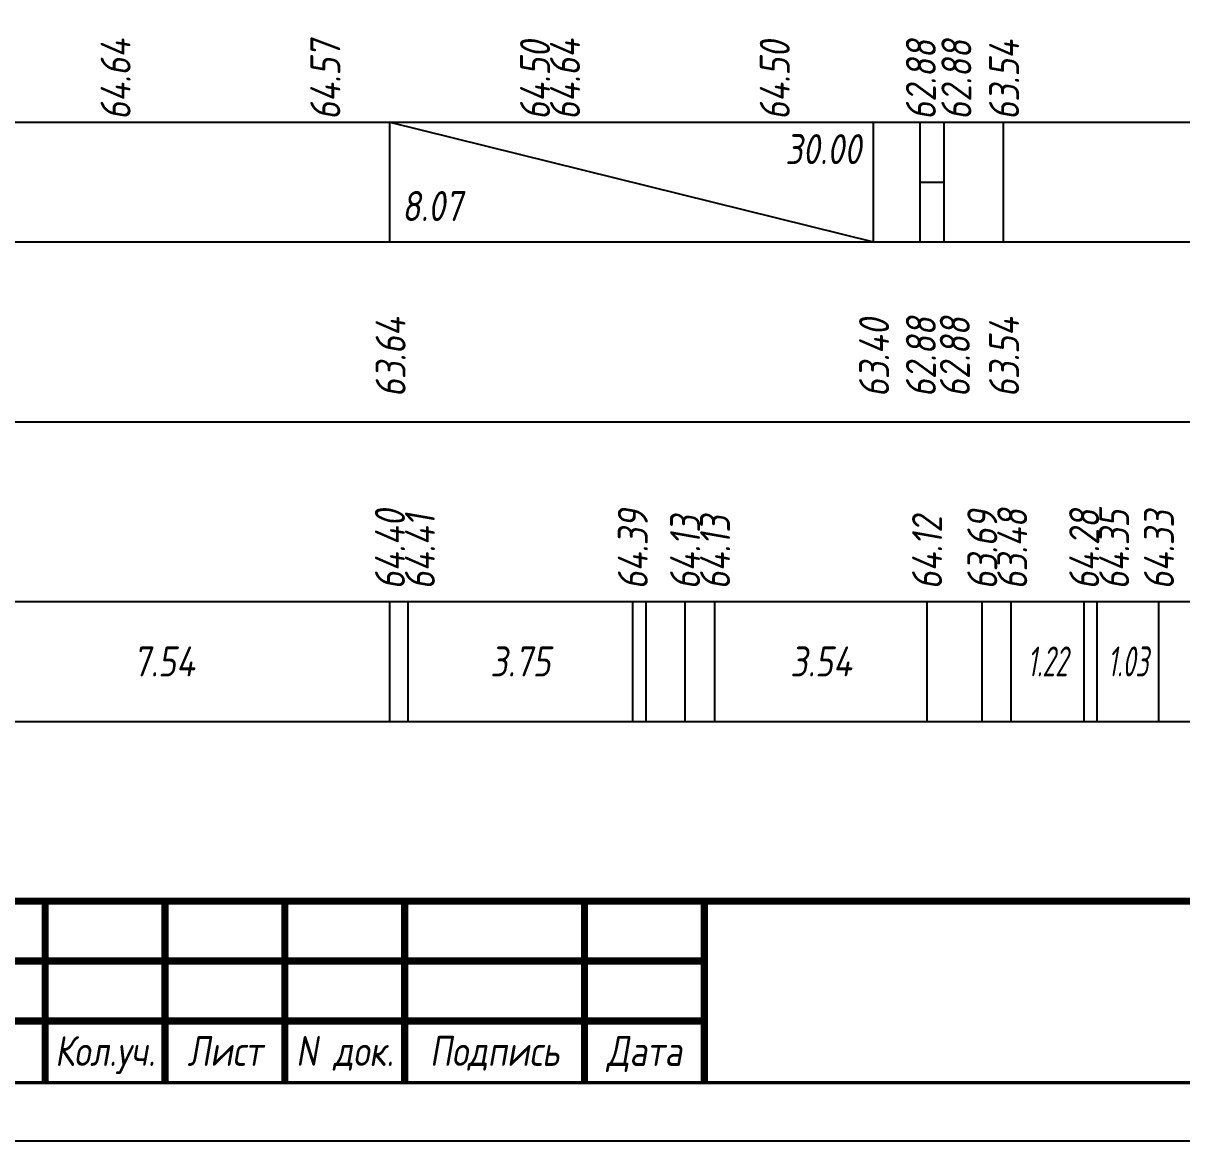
# Model space of a CAD drawing. Extents: x -717 to 1451, y -133302 to 233.
# Drawn here: x 208.1 to 304.8, y -130539.4 to -130446.2 of the extents above; entities that cross this region are included whole.
import ezdxf
from ezdxf.enums import TextEntityAlignment as Align

# ---------------------------------------------------------------- set-up
doc = ezdxf.new("R2010")
doc.units = 0
for name, color, linetype in [('Зарамочное оформление', 7, 'Continuous'), ('Код_510', 7, 'Continuous'), ('Код_514', 1, 'Continuous'), ('Код_516', 1, 'Continuous'), ('Таблица', 7, 'Continuous')]:
    doc.layers.add(name, color=color, linetype=linetype)
doc.styles.add('М', font='romand.shx', dxfattribs={"width": 0.8, "oblique": 10, "height": 2.5})

msp = doc.modelspace()

# ---------------------------------------------------------------- linework, layer by layer
at = {"flags": 128}
msp.add_lwpolyline([(-30.054, -130539.421), (389.946, -130539.421), (389.946, -130242.421), (-30.054, -130242.421)], close=True, dxfattribs=at)
at = {"const_width": 0.6, "flags": 128}
msp.add_lwpolyline([(-10.054, -130534.421), (384.946, -130534.421), (384.946, -130247.421), (-10.054, -130247.421)], close=True, dxfattribs=at)
at = {"layer": 'Код_510'}
for p, q in [((238.714, -130504.421), (238.714, -130494.421)), ((240.232, -130504.421), (240.232, -130494.421)), ((258.979, -130504.421), (258.979, -130494.421)), ((260.079, -130504.421), (260.079, -130494.421)), ((263.342, -130504.421), (263.342, -130494.421)), ((265.835, -130504.421), (265.835, -130494.421)), ((283.529, -130504.421), (283.529, -130494.421)), ((288.137, -130504.421), (288.137, -130494.421)), ((290.533, -130504.421), (290.533, -130494.421)), ((296.64, -130504.421), (296.64, -130494.421)), ((297.709, -130504.421), (297.709, -130494.421)), ((302.879, -130504.421), (302.879, -130494.421))]:
    msp.add_line(p, q, dxfattribs=at)
at = {"layer": 'Код_516'}
for p, q in [((238.714, -130464.421), (238.714, -130454.421)), ((238.714, -130454.421), (279.054, -130464.421)), ((279.054, -130464.421), (279.054, -130454.421)), ((282.96, -130464.421), (282.96, -130454.421)), ((284.96, -130464.421), (284.96, -130454.421)), ((289.903, -130464.421), (289.903, -130454.421)), ((282.96, -130459.421), (284.96, -130459.421))]:
    msp.add_line(p, q, dxfattribs=at)
at = {"layer": 'Таблица'}
for p, q in [((80, -130454.421), (314.957, -130454.421)), ((79.946, -130464.421), (314.903, -130464.421)), ((79.946, -130479.421), (314.903, -130479.421)), ((79.946, -130494.421), (314.903, -130494.421)), ((79.946, -130504.421), (314.903, -130504.421))]:
    msp.add_line(p, q, dxfattribs=at)

# ---------------------------------------------------------------- texts
at = {"layer": 'Код_510', "style": 'М', "oblique": 10, "width": 0.8}
for s, p in [('64.40', (238.714, -130493.421)), ('64.41', (241.214, -130493.421)), ('64.39', (258.979, -130493.421)), ('64.13', (263.342, -130493.421)), ('64.13', (265.842, -130493.421)), ('64.12', (283.529, -130493.421)), ('63.69', (288.137, -130493.421)), ('63.48', (290.637, -130493.421)), ('64.28', (296.64, -130493.421)), ('64.35', (299.14, -130493.421)), ('64.33', (302.879, -130493.421))]:
    msp.add_text(s, height=2.5, rotation=90, dxfattribs=at).set_placement(p, align=Align.MIDDLE_LEFT)
at = {"layer": 'Код_510', "style": 'М', "oblique": 10}
for s, width, p in [('7.54', 0.8, (219.869, -130499.421)), ('3.75', 0.8, (249.605, -130499.421)), ('3.54', 0.8, (274.682, -130499.421)), ('1.22', 0.6, (293.586, -130499.421)), ('1.03', 0.6, (300.294, -130499.421))]:
    msp.add_text(s, height=2.5, dxfattribs=dict(at, width=width)).set_placement(p, align=Align.MIDDLE_CENTER)
at = {"layer": 'Код_514', "style": 'М', "oblique": 10, "width": 0.8}
for s, p in [('64.64', (215.823, -130454.237)), ('64.57', (233.323, -130454.237)), ('64.50', (250.823, -130454.237)), ('64.64', (253.323, -130454.237)), ('64.50', (270.823, -130454.237)), ('62.88', (283.015, -130454.237)), ('62.88', (285.976, -130454.237)), ('63.54', (289.957, -130454.237))]:
    msp.add_text(s, height=2.5, rotation=90, dxfattribs=at).set_placement(p, align=Align.MIDDLE_LEFT)
at = {"layer": 'Код_516', "style": 'М', "oblique": 10, "width": 0.8}
msp.add_text('30.00', height=2.5, dxfattribs=at).set_placement((278.054, -130455.421), align=Align.TOP_RIGHT)
msp.add_text('8.07', height=2.5, dxfattribs=at).set_placement((239.714, -130463.421), align=Align.BOTTOM_LEFT)
for s, p in [('63.64', (238.769, -130477.371)), ('63.40', (279.109, -130477.371)), ('62.88', (283.015, -130477.371)), ('62.88', (285.848, -130477.371)), ('63.54', (289.957, -130477.371))]:
    msp.add_text(s, height=2.5, rotation=90, dxfattribs=at).set_placement(p, align=Align.MIDDLE_LEFT)

# ---------------------------------------------------------------- next in the draw order: wipeouts: each hides what was drawn before it
at = {"linetype": 'Continuous'}
msp.add_wipeout([(199.946, -130519.421), (384.946, -130519.421), (384.946, -130534.421), (199.946, -130534.421)], dxfattribs=at).dxf.layer = 'Зарамочное оформление'

# ---------------------------------------------------------------- next in the draw order: linework, layer by layer
at = {"layer": 'Зарамочное оформление', "linetype": 'Continuous', "lineweight": -3, "const_width": 0.6, "flags": 128}
for points in [[(199.946, -130534.421), (199.946, -130519.421), (384.946, -130519.421)], [(209.946, -130519.421), (209.946, -130534.421)], [(219.946, -130519.421), (219.946, -130534.421)], [(229.946, -130519.421), (229.946, -130534.421)], [(239.946, -130519.421), (239.946, -130534.421)], [(254.946, -130519.421), (254.946, -130534.421)], [(264.946, -130519.421), (264.946, -130534.421)], [(199.946, -130524.421), (264.946, -130524.421)], [(199.946, -130529.421), (264.946, -130529.421)]]:
    msp.add_lwpolyline(points, dxfattribs=at)

# ---------------------------------------------------------------- next in the draw order: texts
at = {"layer": 'Зарамочное оформление', "linetype": 'Continuous', "style": 'М', "oblique": 10, "width": 0.8}
for s, p in [('Кол.уч.', (214.946, -130531.921)), ('Лист', (224.946, -130531.921)), ('N док.', (234.946, -130531.921)), ('Подпись', (247.446, -130531.921)), ('Дата', (259.946, -130531.921))]:
    msp.add_text(s, height=2.5, dxfattribs=at).set_placement(p, align=Align.MIDDLE_CENTER)

doc.saveas('drawing.dxf')
